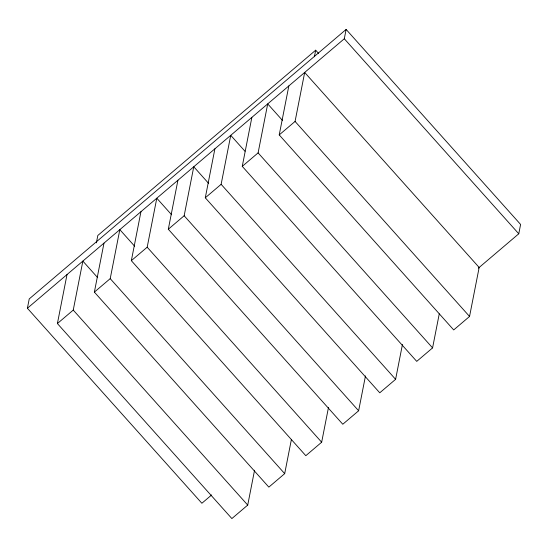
<?xml version="1.0" encoding="UTF-8"?>
<svg xmlns="http://www.w3.org/2000/svg" width="548" height="548" viewBox="0 0 548 548"><rect width="100%" height="100%" fill="white"/><g stroke="black" fill="none" stroke-linecap="round" stroke-linejoin="round"><path stroke-width="0.82" d="M211.658 494.947L201.876 503.263L27.4 308.25L29.229 298.913L346.124 29.434L520.6 224.447L518.771 233.784L478.342 268.157M254.56 470.218L247.723 505.092L231.873 518.566L57.403 323.553L67.014 274.562M57.403 323.553L73.247 310.079L82.858 261.088L97.681 277.658M96.379 242.846L97.825 235.469L315.689 50.197L318.539 53.389M291.372 439.612L284.693 473.65L268.849 487.124L94.372 292.111L103.983 243.12M94.372 292.111L110.217 278.637L119.827 229.646L134.65 246.216M328.505 407.342L321.662 442.215L305.818 455.689L131.342 260.67L140.952 211.686M131.342 260.67L147.186 247.196L156.797 198.212L171.62 214.775M365.475 375.901L358.632 410.774L342.788 424.248L168.311 229.228L177.922 180.244M168.311 229.228L184.155 215.754L193.766 166.77L208.596 183.34M402.444 344.459L395.601 379.332L379.757 392.806L205.288 197.794L214.898 148.803M205.288 197.794L221.132 184.32L230.742 135.329L244.997 151.262M439.256 313.853L432.578 347.898L416.733 361.372L242.257 166.352L251.868 117.361M242.257 166.352L258.101 152.878L267.712 103.887L282.535 120.457M279.227 134.911L295.071 121.437L304.681 72.452L479.158 267.465L469.547 316.456L453.703 329.93L279.227 134.911L288.837 85.926M314.401 56.759L315.689 50.197M27.4 308.25L344.295 38.764L346.124 29.434M344.295 38.764L518.771 233.784M295.071 121.437L469.547 316.456M258.101 152.878L432.578 347.898M221.132 184.32L395.601 379.332M184.155 215.754L358.632 410.774M147.186 247.196L321.662 442.215M110.217 278.637L284.693 473.65M73.247 310.079L247.723 505.092"/></g></svg>
